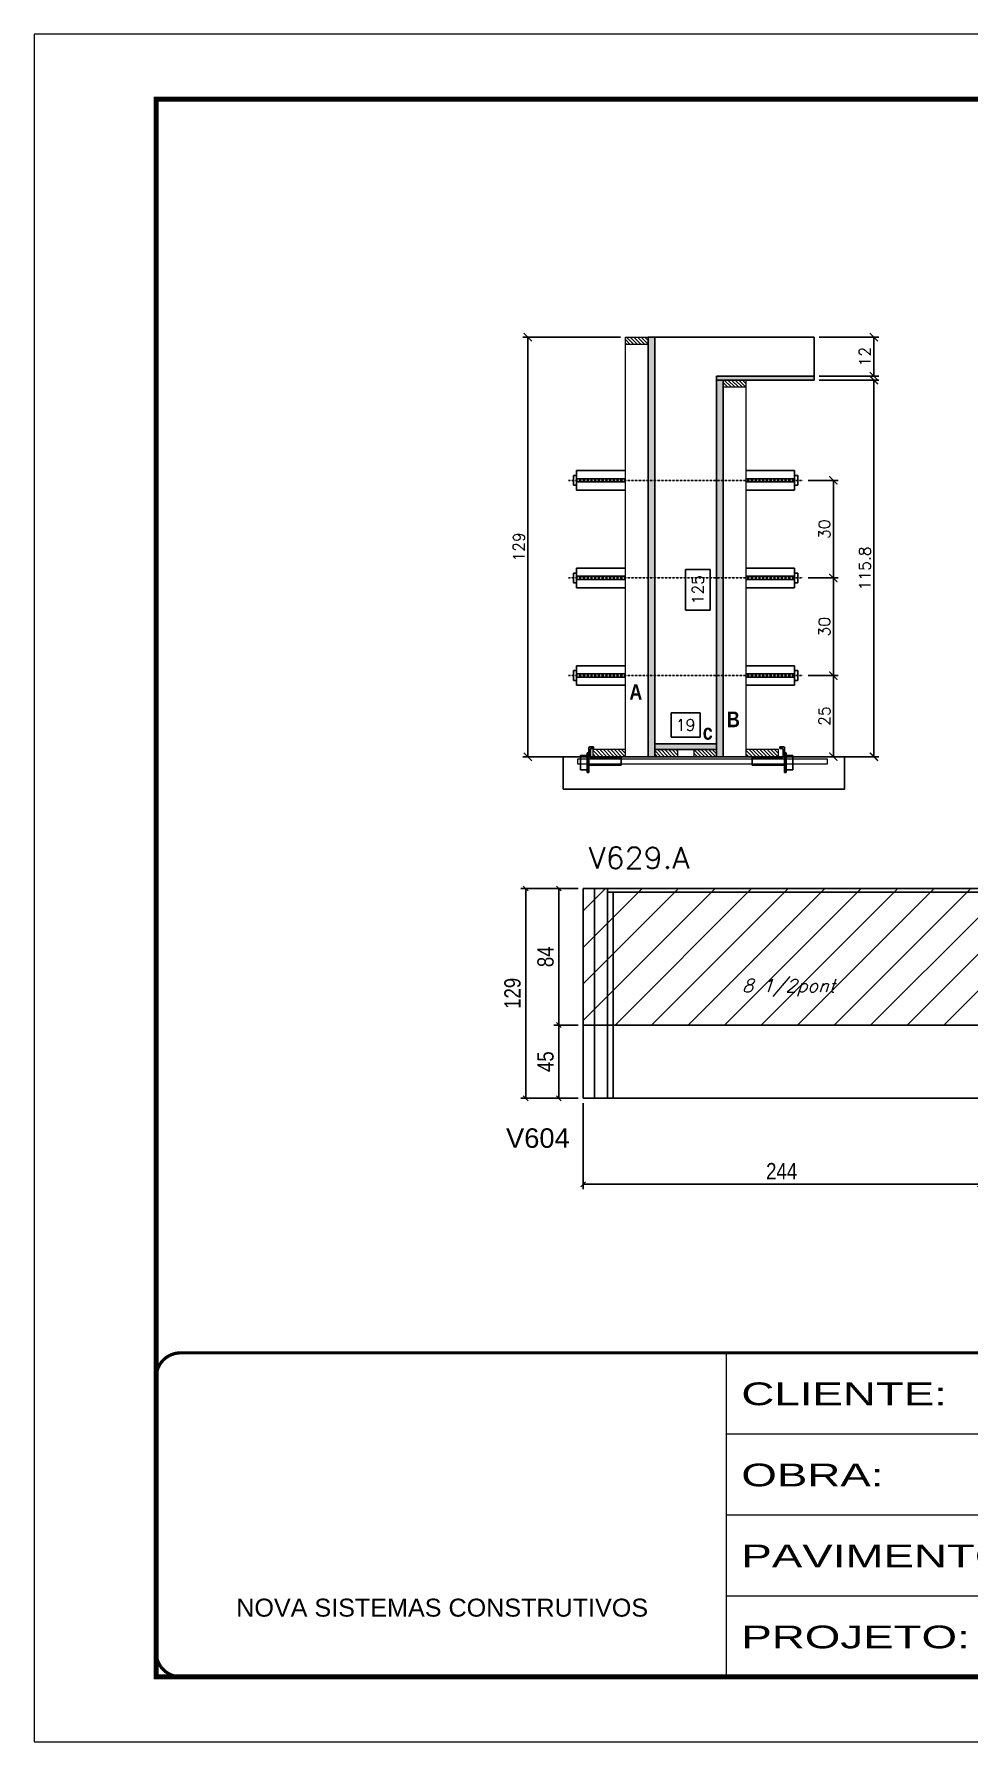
# Model space of a CAD drawing. Extents: x -20960 to -5926, y -2106 to 21915.
# Drawn here: x -10622 to -10047, y 11677 to 12727 of the extents above; entities that cross this region are included whole.
import ezdxf

# ---------------------------------------------------------------- set-up
doc = ezdxf.new("R2010")
doc.units = 0
for name, pattern in [('CONTINUO', [0]), ('DASHED', [0.75, 0.5, -0.25]), ('HIDDEN', [0.375, 0.25, -0.125])]:
    doc.linetypes.add(name, pattern=pattern)
for name, color, linetype in [('5', 5, 'Continuous'), ('barrote', 251, 'Continuous'), ('COTA', 241, 'Continuous'), ('Cota Seção (2x)', 4, 'Continuous'), ('detalhes', 4, 'Continuous'), ('Painéis', 200, 'Continuous'), ('presilha', 1, 'Continuous'), ('Reaproveitamento', 251, 'Continuous'), ('SARR_2.2x7', 40, 'Continuous'), ('SARR_3.5x7', 81, 'Continuous'), ('TENSOR', 3, 'Continuous'), ('texto', 7, 'Continuous')]:
    doc.layers.add(name, color=color, linetype=linetype)
for name, color, linetype, lineweight in [('CONCRETO', 251, 'Continuous', 25), ('Folhas', 255, 'Continuous', 9), ('Hachura', 251, 'Continuous', 9), ('Madeira', 126, 'Continuous', 18), ('SARRAFO DE PRESSAO', 251, 'DASHED', 9), ('SCO-___-LAJ', 2, 'Continuous', 0), ('Texto Seção', 7, 'Continuous', 15)]:
    doc.layers.add(name, color=color, linetype=linetype, lineweight=lineweight)
doc.styles.add('ARIAL', font='arial.ttf')
doc.styles.add('COTA TECNICA', font='techl___.ttf', dxfattribs={"height": 10})
doc.styles.add('REGUA-120', font='ROMANS.shx', dxfattribs={"height": 15})
doc.styles.add('Romans', font='romans.shx')
doc.styles.get("Standard").update_dxf_attribs({"font": 'arial.ttf'})
doc.styles.add('TECNICA', font='techb___.ttf', dxfattribs={"height": 10})
doc.styles.add('Tecnologia', font='')
doc.styles.get('Tecnologia').set_extended_font_data('Forgotten Futurist')
doc.dimstyles.new('Cota Seção (2x)', dxfattribs={"dimtxt": 7, "dimasz": 5, "dimexe": 3, "dimexo": 3, "dimgap": 2, "dimtad": 3, "dimdec": 1, "dimlfac": 0.5, "dimzin": 12, "dimdsep": 46, "dimtxsty": 'Romans', "dimblk": 'ARCHTICK', "dimcen": 0, "dimclrd": 4, "dimclre": 4, "dimclrt": 1, "dimadec": 1, "dimazin": 3, "dimtfac": 1, "dimtdec": 1, "dimtmove": 0, "dimatfit": 3, "dimldrblk": 'OBLIQUE', "dimfxl": 1, "dimtolj": 1, "dimtzin": 12, "dimarcsym": 0})
doc.dimstyles.new('Cota Seção interna', dxfattribs={"dimtxt": 7, "dimasz": 6, "dimexe": 0.18, "dimexo": 2, "dimgap": -4, "dimtad": 3, "dimdec": 1, "dimlfac": 0.5, "dimzin": 12, "dimdsep": 46, "dimtxsty": 'Romans', "dimblk": 'ARCHTICK', "dimcen": 0.09, "dimse1": 1, "dimse2": 1, "dimsd1": 1, "dimsd2": 1, "dimclrd": 180, "dimclre": 5, "dimclrt": 1, "dimadec": 0, "dimazin": 3, "dimtfac": 1, "dimtdec": 1, "dimtofl": 0, "dimtmove": 0, "dimatfit": 3, "dimldrblk": 'ARCHTICK', "dimfxl": 1, "dimtolj": 1, "dimtzin": 0, "dimarcsym": 0})
doc.dimstyles.new('PAINEL', dxfattribs={"dimtxt": 10, "dimasz": 3, "dimexe": 3, "dimexo": 3, "dimgap": 3, "dimtad": 1, "dimdec": 1, "dimzin": 12, "dimdsep": 46, "dimtxsty": 'COTA TECNICA', "dimblk1": 'OBLIQUE', "dimblk2": 'OBLIQUE', "dimsah": 1, "dimcen": 0.9, "dimclrd": 4, "dimclre": 4, "dimclrt": 240, "dimadec": 1, "dimazin": 3, "dimtfac": 1, "dimtdec": 1, "dimtmove": 0, "dimatfit": 3, "dimfxl": 1, "dimtolj": 1, "dimtzin": 12, "dimarcsym": 0})

# ---------------------------------------------------------------- blocks, each defined once
blk = doc.blocks.new('9999999999')
at = {"color": 30, "linetype": 'CONTINUO'}
for p, q in [((98564.6, 34230.2), (98564.6, 34429.4)), ((98564.6, 34379.6), (99584, 34379.6)), ((98564.6, 34329.8), (99488, 34329.8)), ((98564.6, 34280), (99488, 34280))]:
    blk.add_line(p, q, dxfattribs=at)
at = {"color": 30, "linetype": 'CONTINUO', "const_width": 2}
blk.add_lwpolyline([(99584, 34230.2), (99584, 34414.4, 0.414214), (99569, 34429.4), (98229, 34429.4, 0.414214), (98214, 34414.4), (98214, 34245.2, 0.414214), (98229, 34230.2), (99584, 34230.2)], format="xyb", dxfattribs=at)
at = {"layer": 'Folhas'}
blk.add_lwpolyline([(98139, 34190.2), (99624, 34190.2), (99624, 35240.2), (98139, 35240.2)], close=True, dxfattribs=at)
at = {"layer": 'Folhas', "color": 30, "const_width": 3}
blk.add_lwpolyline([(98214, 34230.2), (99584, 34230.2), (99584, 35200.2), (98214, 35200.2)], close=True, dxfattribs=at)
at = {"color": 7, "linetype": 'Continuous', "ltscale": 5, "style": 'ARIAL'}
blk.add_text('NOVA SISTEMAS CONSTRUTIVOS', height=11.059, dxfattribs=at).set_placement((98263.2, 34267.2))
at = {"layer": 'Folhas', "color": 7, "style": 'Tecnologia', "width": 1.5}
for s, p in [('CLIENTE:', (98573.7, 34397.2)), ('OBRA:', (98573.7, 34347.3)), ('PAVIMENTO:', (98573.7, 34297.5)), ('PROJETO:', (98573.7, 34247.7))]:
    blk.add_text(s, height=14, dxfattribs=at).set_placement(p)
blk = doc.blocks.new('_ArchTick')
at = {"color": 0, "linetype": 'ByBlock', "const_width": 0.15}
blk.add_lwpolyline([(-0.5, -0.5), (0.5, 0.5)], dxfattribs=at)
blk = doc.blocks.new('*D1003')
at = {"layer": 'COTA', "color": 4, "lineweight": -2, "transparency": 16777216}
for p, q in [((-10139.5, 12514.1), (-10102.8, 12514.1)), ((-10105.8, 12282.5), (-10105.8, 12514.1)), ((-10157.1, 12282.5), (-10102.8, 12282.5))]:
    blk.add_line(p, q, dxfattribs=at)
at = {"layer": 'Defpoints', "color": 0, "transparency": 16777216}
for p in [(-10142.5, 12514.1), (-10105.8, 12514.1), (-10160.1, 12282.5)]:
    blk.add_point(p, dxfattribs=at)
at = {"layer": 'COTA', "color": 4, "lineweight": -2, "transparency": 16777216, "xscale": 5, "yscale": 5, "zscale": 5}
for p, rotation in [((-10105.8, 12514.1), 90), ((-10105.8, 12282.5), 270)]:
    blk.add_blockref('_ArchTick', p, dxfattribs=dict(at, rotation=rotation))
at = {"layer": 'COTA', "color": 1, "transparency": 16777216, "insert": (-10111.3, 12398.3), "char_height": 7, "attachment_point": 5, "rotation": 90, "style": 'Romans'}
blk.add_mtext('\\A1;115.8', dxfattribs=at)
blk = doc.blocks.new('_Oblique')
at = {"color": 0, "linetype": 'ByBlock', "lineweight": -2}
blk.add_line((-0.5, -0.5), (0.5, 0.5), dxfattribs=at)
blk = doc.blocks.new('*D1004')
at = {"layer": 'COTA', "color": 4, "lineweight": -2, "transparency": 16777216}
for p, q in [((-10139.5, 12540.5), (-10102.8, 12540.5)), ((-10105.8, 12516.5), (-10105.8, 12540.5)), ((-10139.5, 12516.5), (-10102.8, 12516.5))]:
    blk.add_line(p, q, dxfattribs=at)
at = {"layer": 'Defpoints', "color": 0, "transparency": 16777216}
for p in [(-10142.5, 12540.5), (-10105.8, 12540.5), (-10142.5, 12516.5)]:
    blk.add_point(p, dxfattribs=at)
at = {"layer": 'COTA', "color": 4, "lineweight": -2, "transparency": 16777216, "xscale": 5, "yscale": 5, "zscale": 5}
for p, rotation in [((-10105.8, 12540.5), 90), ((-10105.8, 12516.5), 270)]:
    blk.add_blockref('_ArchTick', p, dxfattribs=dict(at, rotation=rotation))
at = {"layer": 'COTA', "color": 1, "transparency": 16777216, "insert": (-10111.3, 12528.5), "char_height": 7, "attachment_point": 5, "rotation": 90, "style": 'Romans'}
blk.add_mtext('\\A1;12', dxfattribs=at)
blk = doc.blocks.new('*D1005')
at = {"layer": 'Cota Seção (2x)', "color": 180, "lineweight": -2, "transparency": 16777216}
for p, q in [((-10206.5, 12397.7), (-10221.5, 12397.7)), ((-10221.5, 12397.7), (-10221.5, 12372.7)), ((-10206.5, 12372.7), (-10206.5, 12397.7)), ((-10221.5, 12372.7), (-10206.5, 12372.7))]:
    blk.add_line(p, q, dxfattribs=at)
at = {"layer": 'Defpoints', "color": 0, "transparency": 16777216}
for p in [(-10202.5, 12540.5), (-10202.5, 12540.5), (-10202.5, 12290.5)]:
    blk.add_point(p, dxfattribs=at)
at = {"layer": 'Cota Seção (2x)', "color": 1, "transparency": 16777216, "insert": (-10214, 12385.2), "char_height": 7, "attachment_point": 5, "rotation": 90, "style": 'Romans'}
blk.add_mtext('\\A1;125', dxfattribs=at)
blk = doc.blocks.new('PRESILHA METÁLICA 1')
at = {"layer": 'presilha'}
for p, q in [((7.5, 10.6), (7.5, 19.9)), ((12, 21), (8.6, 21)), ((9, 11.6), (9, 18.9)), ((12, 19.5), (9.6, 19.5)), ((12, 21), (12, 19.5)), ((0, 13), (6, 13)), ((0, 13), (0, 0)), ((6, 0), (0, 0)), ((6, 15.5), (7.5, 15.5)), ((6, -2.5), (6, 15.5)), ((6, 13), (6, 0)), ((7.5, 15.5), (7.5, -2.5)), ((37.5, 4.1), (7.5, 4.1)), ((37.5, 11), (9.6, 11)), ((37.5, 11), (37.5, 4.1)), ((7.5, -2.5), (6, -2.5))]:
    blk.add_line(p, q, dxfattribs=at)
for centre, radius, start, end in [((8.6, 19.9), 1.14, 90, 180), ((9.6, 18.9), 0.57, 90, 180), ((9.6, 11.6), 0.57, 180, 270)]:
    blk.add_arc(centre, radius, start, end, dxfattribs=at)
blk = doc.blocks.new('*D1006')
at = {"layer": 'Cota Seção (2x)', "color": 180, "lineweight": -2, "transparency": 16777216}
for p, q in [((-10212.5, 12309.5), (-10230.5, 12309.5)), ((-10230.5, 12309.5), (-10230.5, 12294.5)), ((-10212.5, 12294.5), (-10212.5, 12309.5)), ((-10230.5, 12294.5), (-10212.5, 12294.5))]:
    blk.add_line(p, q, dxfattribs=at)
at = {"layer": 'Defpoints', "color": 0, "transparency": 16777216}
for p in [(-10202.5, 12290.5), (-10240.5, 12282.5), (-10202.5, 12282.5)]:
    blk.add_point(p, dxfattribs=at)
at = {"layer": 'Cota Seção (2x)', "color": 1, "transparency": 16777216, "insert": (-10221.5, 12302), "char_height": 7, "attachment_point": 5, "style": 'Romans'}
blk.add_mtext('\\A1;19', dxfattribs=at)
blk = doc.blocks.new('*D1007')
at = {"layer": 'COTA', "color": 4, "lineweight": -2, "transparency": 16777216}
for p, q in [((-10261.5, 12540.5), (-10321.5, 12540.5)), ((-10318.5, 12540.5), (-10318.5, 12282.5)), ((-10261.5, 12282.5), (-10321.5, 12282.5))]:
    blk.add_line(p, q, dxfattribs=at)
at = {"layer": 'Defpoints', "color": 0, "transparency": 16777216}
for p in [(-10258.5, 12540.5), (-10318.5, 12282.5), (-10258.5, 12282.5)]:
    blk.add_point(p, dxfattribs=at)
at = {"layer": 'COTA', "color": 4, "lineweight": -2, "transparency": 16777216, "xscale": 5, "yscale": 5, "zscale": 5}
for p, rotation in [((-10318.5, 12540.5), 90), ((-10318.5, 12282.5), 270)]:
    blk.add_blockref('_ArchTick', p, dxfattribs=dict(at, rotation=rotation))
at = {"layer": 'COTA', "color": 1, "transparency": 16777216, "insert": (-10324, 12411.5), "char_height": 7, "attachment_point": 5, "rotation": 90, "style": 'Romans'}
blk.add_mtext('\\A1;129', dxfattribs=at)
blk = doc.blocks.new('*D1008')
at = {"layer": 'COTA', "color": 4, "lineweight": -2, "transparency": 16777216}
for p, q in [((-10146.2, 12332.4), (-10127.7, 12332.4)), ((-10130.7, 12332.4), (-10130.7, 12282.5)), ((-10146.2, 12282.5), (-10127.7, 12282.5))]:
    blk.add_line(p, q, dxfattribs=at)
at = {"layer": 'Defpoints', "color": 0, "transparency": 16777216}
for p in [(-10149.2, 12332.4), (-10149.2, 12282.5), (-10130.7, 12282.5)]:
    blk.add_point(p, dxfattribs=at)
at = {"layer": 'COTA', "color": 4, "lineweight": -2, "transparency": 16777216, "xscale": 5, "yscale": 5, "zscale": 5}
for p, rotation in [((-10130.7, 12332.4), 90), ((-10130.7, 12282.5), 270)]:
    blk.add_blockref('_ArchTick', p, dxfattribs=dict(at, rotation=rotation))
at = {"layer": 'COTA', "color": 1, "transparency": 16777216, "insert": (-10136.2, 12307.5), "char_height": 7, "attachment_point": 5, "rotation": 90, "style": 'Romans'}
blk.add_mtext('\\A1;25', dxfattribs=at)
blk = doc.blocks.new('*D979')
at = {"layer": 'COTA', "color": 4, "lineweight": -2, "transparency": 16777216}
for p, q in [((-10146.2, 12392.4), (-10127.7, 12392.4)), ((-10130.7, 12392.4), (-10130.7, 12332.4)), ((-10146.2, 12332.4), (-10127.7, 12332.4))]:
    blk.add_line(p, q, dxfattribs=at)
at = {"layer": 'Defpoints', "color": 0, "transparency": 16777216}
for p in [(-10149.2, 12392.4), (-10149.2, 12332.4), (-10130.7, 12332.4)]:
    blk.add_point(p, dxfattribs=at)
at = {"layer": 'COTA', "color": 4, "lineweight": -2, "transparency": 16777216, "xscale": 5, "yscale": 5, "zscale": 5}
for p, rotation in [((-10130.7, 12392.4), 90), ((-10130.7, 12332.4), 270)]:
    blk.add_blockref('_ArchTick', p, dxfattribs=dict(at, rotation=rotation))
at = {"layer": 'COTA', "color": 1, "transparency": 16777216, "insert": (-10136.2, 12362.4), "char_height": 7, "attachment_point": 5, "rotation": 90, "style": 'Romans'}
blk.add_mtext('\\A1;30', dxfattribs=at)
blk = doc.blocks.new('*D980')
at = {"layer": 'COTA', "color": 4, "lineweight": -2, "transparency": 16777216}
for p, q in [((-10146.2, 12452.4), (-10127.7, 12452.4)), ((-10130.7, 12452.4), (-10130.7, 12392.4)), ((-10146.2, 12392.4), (-10127.7, 12392.4))]:
    blk.add_line(p, q, dxfattribs=at)
at = {"layer": 'Defpoints', "color": 0, "transparency": 16777216}
for p in [(-10149.2, 12452.4), (-10149.2, 12392.4), (-10130.7, 12392.4)]:
    blk.add_point(p, dxfattribs=at)
at = {"layer": 'COTA', "color": 4, "lineweight": -2, "transparency": 16777216, "xscale": 5, "yscale": 5, "zscale": 5}
for p, rotation in [((-10130.7, 12452.4), 90), ((-10130.7, 12392.4), 270)]:
    blk.add_blockref('_ArchTick', p, dxfattribs=dict(at, rotation=rotation))
at = {"layer": 'COTA', "color": 1, "transparency": 16777216, "insert": (-10136.2, 12422.4), "char_height": 7, "attachment_point": 5, "rotation": 90, "style": 'Romans'}
blk.add_mtext('\\A1;30', dxfattribs=at)
blk = doc.blocks.new('*D1017')
at = {"layer": 'COTA', "color": 4, "lineweight": -2, "ltscale": 25, "transparency": 16777216}
for p, q in [((-10287.5, 12201.5), (-10322.8, 12201.5)), ((-10319.8, 12072.5), (-10319.8, 12201.5)), ((-10287.5, 12072.5), (-10322.8, 12072.5))]:
    blk.add_line(p, q, dxfattribs=at)
at = {"layer": 'Defpoints', "color": 0, "ltscale": 25, "transparency": 16777216}
for p in [(-10319.8, 12201.5), (-10284.5, 12201.5), (-10284.5, 12072.5)]:
    blk.add_point(p, dxfattribs=at)
at = {"layer": 'COTA', "color": 4, "lineweight": -2, "ltscale": 25, "transparency": 16777216, "xscale": 3, "yscale": 3, "zscale": 3}
for p, rotation in [((-10319.8, 12201.5), 90), ((-10319.8, 12072.5), 270)]:
    blk.add_blockref('_Oblique', p, dxfattribs=dict(at, rotation=rotation))
at = {"layer": 'COTA', "color": 240, "ltscale": 25, "transparency": 16777216, "insert": (-10327.9, 12137), "char_height": 10, "attachment_point": 5, "rotation": 90, "style": 'COTA TECNICA'}
blk.add_mtext('\\A1;129', dxfattribs=at)
blk = doc.blocks.new('*D1152')
at = {"layer": 'COTA', "color": 4, "lineweight": -2, "ltscale": 25, "transparency": 16777216}
for p, q in [((-10284.5, 12069.5), (-10284.5, 12016.6)), ((-10040.5, 12069.5), (-10040.5, 12016.6)), ((-10284.5, 12019.6), (-10040.5, 12019.6))]:
    blk.add_line(p, q, dxfattribs=at)
at = {"layer": 'Defpoints', "color": 0, "ltscale": 25, "transparency": 16777216}
for p in [(-10284.5, 12072.5), (-10040.5, 12072.5), (-10040.5, 12019.6)]:
    blk.add_point(p, dxfattribs=at)
at = {"layer": 'COTA', "color": 4, "lineweight": -2, "ltscale": 25, "transparency": 16777216, "xscale": 3, "yscale": 3, "zscale": 3, "rotation": 180}
blk.add_blockref('_Oblique', (-10284.5, 12019.6), dxfattribs=at)
at = {"layer": 'COTA', "color": 4, "lineweight": -2, "ltscale": 25, "transparency": 16777216, "xscale": 3, "yscale": 3, "zscale": 3}
blk.add_blockref('_Oblique', (-10040.5, 12019.6), dxfattribs=at)
at = {"layer": 'COTA', "color": 240, "ltscale": 25, "transparency": 16777216, "insert": (-10162.5, 12027.7), "char_height": 10, "attachment_point": 5, "style": 'COTA TECNICA'}
blk.add_mtext('\\A1;244', dxfattribs=at)
blk = doc.blocks.new('*D1160')
at = {"layer": 'COTA', "color": 4, "lineweight": -2, "ltscale": 25, "transparency": 16777216}
for p, q in [((-10287.5, 12201.5), (-10302.5, 12201.5)), ((-10299.5, 12201.5), (-10299.5, 12117.5)), ((-10287.5, 12117.5), (-10302.5, 12117.5))]:
    blk.add_line(p, q, dxfattribs=at)
at = {"layer": 'Defpoints', "color": 0, "ltscale": 25, "transparency": 16777216}
for p in [(-10284.5, 12201.5), (-10299.5, 12117.5), (-10284.5, 12117.5)]:
    blk.add_point(p, dxfattribs=at)
at = {"layer": 'COTA', "color": 4, "lineweight": -2, "ltscale": 25, "transparency": 16777216, "xscale": 3, "yscale": 3, "zscale": 3}
for p, rotation in [((-10299.5, 12201.5), 90), ((-10299.5, 12117.5), 270)]:
    blk.add_blockref('_Oblique', p, dxfattribs=dict(at, rotation=rotation))
at = {"layer": 'COTA', "color": 240, "ltscale": 25, "transparency": 16777216, "insert": (-10307.6, 12159.5), "char_height": 10, "attachment_point": 5, "rotation": 90, "style": 'COTA TECNICA'}
blk.add_mtext('\\A1;84', dxfattribs=at)
blk = doc.blocks.new('*D1161')
at = {"layer": 'COTA', "color": 4, "lineweight": -2, "ltscale": 25, "transparency": 16777216}
for p, q in [((-10287.5, 12117.5), (-10302.5, 12117.5)), ((-10299.5, 12117.5), (-10299.5, 12072.5)), ((-10287.5, 12072.5), (-10302.5, 12072.5))]:
    blk.add_line(p, q, dxfattribs=at)
at = {"layer": 'Defpoints', "color": 0, "ltscale": 25, "transparency": 16777216}
for p in [(-10284.5, 12117.5), (-10299.5, 12072.5), (-10284.5, 12072.5)]:
    blk.add_point(p, dxfattribs=at)
at = {"layer": 'COTA', "color": 4, "lineweight": -2, "ltscale": 25, "transparency": 16777216, "xscale": 3, "yscale": 3, "zscale": 3}
for p, rotation in [((-10299.5, 12117.5), 90), ((-10299.5, 12072.5), 270)]:
    blk.add_blockref('_Oblique', p, dxfattribs=dict(at, rotation=rotation))
at = {"layer": 'COTA', "color": 240, "ltscale": 25, "transparency": 16777216, "insert": (-10307.6, 12095), "char_height": 10, "attachment_point": 5, "rotation": 90, "style": 'COTA TECNICA'}
blk.add_mtext('\\A1;45', dxfattribs=at)

msp = doc.modelspace()

# ---------------------------------------------------------------- hatches: boundary and pattern name
at = {"layer": 'Hachura'}
h = msp.add_hatch(dxfattribs=at)
h.set_pattern_fill('ANSI31', color=256, scale=0.5, angle=270, style=0)
h.set_pattern_definition([(315, (12631.5462, 4232.8258), (1.12253202, 1.12253202), [])])
h.paths.add_polyline_path([(-10258.51, 12536.07), (-10258.51, 12540.47), (-10244.51, 12540.47), (-10244.51, 12536.07)])
h = msp.add_hatch(color=256, dxfattribs=at)
h.dxf.hatch_style = 1
h.paths.add_polyline_path([(-10240.51, 12540.47), (-10244.51, 12540.47), (-10244.51, 12282.47), (-10240.51, 12282.47)])
h = msp.add_hatch(color=256, dxfattribs=at)
h.dxf.hatch_style = 1
h.paths.add_polyline_path([(-10202.51, 12514.07), (-10202.51, 12516.47), (-10142.51, 12516.47), (-10142.51, 12514.07)])
h = msp.add_hatch(color=256, dxfattribs=at)
h.dxf.hatch_style = 1
h.paths.add_polyline_path([(-10198.51, 12514.07), (-10202.51, 12514.07), (-10202.51, 12282.47), (-10198.51, 12282.47)])
h = msp.add_hatch(dxfattribs=at)
h.set_pattern_fill('ANSI31', color=256, scale=0.5, angle=270, style=0)
h.set_pattern_definition([(315, (12691.5462, 4206.4258), (1.12253202, 1.12253202), [])])
h.paths.add_polyline_path([(-10198.51, 12509.67), (-10198.51, 12514.07), (-10184.51, 12514.07), (-10184.51, 12509.67)])
h = msp.add_hatch(dxfattribs=at)
h.set_pattern_fill('ANSI31', color=256, scale=0.5, angle=270, style=0)
h.set_pattern_definition([(315, (12597.5462, 4052.8258), (1.12253202, 1.12253202), [])])
h.paths.add_polyline_path([(-10258.51, 12282.47), (-10258.51, 12286.87), (-10278.51, 12286.87), (-10278.51, 12282.47)])
h = msp.add_hatch(color=256, dxfattribs=at)
h.dxf.hatch_style = 1
h.paths.add_polyline_path([(-10240.51, 12286.87), (-10240.51, 12290.47), (-10202.51, 12290.47), (-10202.51, 12286.87)])
h = msp.add_hatch(dxfattribs=at)
h.set_pattern_fill('ANSI31', color=256, scale=0.5, angle=270, style=0)
h.set_pattern_definition([(315, (12700.3483, 4052.8258), (1.12253202, 1.12253202), [])])
h.paths.add_polyline_path([(-10240.51, 12282.47), (-10240.51, 12286.87), (-10226.51, 12286.87), (-10226.51, 12282.47)])
h = msp.add_hatch(dxfattribs=at)
h.set_pattern_fill('ANSI31', color=256, scale=0.5, angle=270, style=0)
h.set_pattern_definition([(315, (12700.3462, 4052.8258), (1.12253202, 1.12253202), [])])
h.paths.add_polyline_path([(-10202.51, 12282.47), (-10202.51, 12286.87), (-10216.51, 12286.87), (-10216.51, 12282.47)])
h = msp.add_hatch(dxfattribs=at)
h.set_pattern_fill('ANSI31', color=256, scale=0.5, angle=270, style=0)
h.set_pattern_definition([(315, (12691.5462, 4052.8258), (1.12253202, 1.12253202), [])])
h.paths.add_polyline_path([(-10164.51, 12282.47), (-10164.51, 12286.87), (-10184.51, 12286.87), (-10184.51, 12282.47)])
at = {"layer": 'Reaproveitamento'}
h = msp.add_hatch(dxfattribs=at)
h.set_pattern_fill('ANSI31', color=256, scale=5)
h.set_pattern_definition([(45, (-13.5, -4594.3), (-11.22532, 11.22532), [])])
h.paths.add_polyline_path([(-10040.5, 12117.48), (-10040.5, 12201.48), (-10284.5, 12201.48), (-10284.5, 12117.48)])

# ---------------------------------------------------------------- linework, layer by layer
at = {"ltscale": 3}
for p, q in [((-10290.51, 12455.44), (-10290.51, 12449.44)), ((-10288.51, 12455.44), (-10290.51, 12455.44)), ((-10288.51, 12458.44), (-10288.51, 12446.44)), ((-10288.51, 12458.44), (-10258.51, 12458.44)), ((-10258.51, 12453.44), (-10288.51, 12453.44)), ((-10154.51, 12458.44), (-10184.51, 12458.44)), ((-10184.51, 12453.44), (-10154.51, 12453.44)), ((-10154.51, 12458.44), (-10154.51, 12446.44)), ((-10152.51, 12455.44), (-10154.51, 12455.44)), ((-10152.51, 12455.44), (-10152.51, 12449.44)), ((-10288.51, 12449.44), (-10290.51, 12449.44)), ((-10258.51, 12451.44), (-10288.51, 12451.44)), ((-10288.51, 12446.44), (-10258.51, 12446.44)), ((-10184.51, 12451.44), (-10154.51, 12451.44)), ((-10154.51, 12446.44), (-10184.51, 12446.44)), ((-10154.51, 12449.44), (-10152.51, 12449.44)), ((-10290.51, 12395.44), (-10290.51, 12389.44)), ((-10288.51, 12395.44), (-10290.51, 12395.44)), ((-10288.51, 12398.44), (-10288.51, 12386.44)), ((-10288.51, 12398.44), (-10258.51, 12398.44)), ((-10258.51, 12393.44), (-10288.51, 12393.44)), ((-10258.51, 12391.44), (-10288.51, 12391.44)), ((-10154.51, 12398.44), (-10184.51, 12398.44)), ((-10184.51, 12393.44), (-10154.51, 12393.44)), ((-10184.51, 12391.44), (-10154.51, 12391.44)), ((-10154.51, 12398.44), (-10154.51, 12386.44)), ((-10152.51, 12395.44), (-10154.51, 12395.44)), ((-10152.51, 12395.44), (-10152.51, 12389.44)), ((-10288.51, 12389.44), (-10290.51, 12389.44)), ((-10288.51, 12386.44), (-10258.51, 12386.44)), ((-10154.51, 12386.44), (-10184.51, 12386.44)), ((-10154.51, 12389.44), (-10152.51, 12389.44)), ((-10288.51, 12338.44), (-10288.51, 12326.44)), ((-10288.51, 12338.44), (-10258.51, 12338.44)), ((-10154.51, 12338.44), (-10184.51, 12338.44)), ((-10154.51, 12338.44), (-10154.51, 12326.44)), ((-10290.51, 12335.44), (-10290.51, 12329.44)), ((-10288.51, 12335.44), (-10290.51, 12335.44)), ((-10288.51, 12329.44), (-10290.51, 12329.44)), ((-10258.51, 12333.44), (-10288.51, 12333.44)), ((-10258.51, 12331.44), (-10288.51, 12331.44)), ((-10184.51, 12333.44), (-10154.51, 12333.44)), ((-10184.51, 12331.44), (-10154.51, 12331.44)), ((-10152.51, 12335.44), (-10154.51, 12335.44)), ((-10154.51, 12329.44), (-10152.51, 12329.44)), ((-10152.51, 12335.44), (-10152.51, 12329.44)), ((-10288.51, 12326.44), (-10258.51, 12326.44)), ((-10154.51, 12326.44), (-10184.51, 12326.44))]:
    msp.add_line(p, q, dxfattribs=at)
at = {"layer": 'barrote'}
msp.add_lwpolyline([(-10296.88, 12262.47), (-10123.91, 12262.47), (-10123.91, 12282.47), (-10296.88, 12282.47)], close=True, dxfattribs=at)
at = {"layer": 'CONCRETO'}
msp.add_lwpolyline([(-10202.51, 12516.47), (-10142.51, 12516.47), (-10142.51, 12540.47), (-10202.51, 12540.47), (-10202.51, 12540.47), (-10240.51, 12540.47), (-10240.51, 12286.87), (-10240.51, 12286.87), (-10240.51, 12290.47), (-10202.51, 12290.47)], close=True, dxfattribs=at)
at = {"layer": 'Madeira'}
for points in [[(-10258.51, 12536.07), (-10258.51, 12540.47), (-10244.51, 12540.47), (-10244.51, 12536.07)], [(-10258.51, 12540.47), (-10244.51, 12540.47), (-10244.51, 12282.47), (-10258.51, 12282.47)], [(-10198.51, 12509.67), (-10198.51, 12514.07), (-10184.51, 12514.07), (-10184.51, 12509.67)], [(-10198.51, 12514.07), (-10184.51, 12514.07), (-10184.51, 12282.47), (-10198.51, 12282.47)], [(-10258.51, 12282.47), (-10258.51, 12286.87), (-10278.51, 12286.87), (-10278.51, 12282.47)], [(-10240.51, 12282.47), (-10240.51, 12286.87), (-10226.51, 12286.87), (-10226.51, 12282.47)], [(-10202.51, 12282.47), (-10202.51, 12286.87), (-10216.51, 12286.87), (-10216.51, 12282.47)], [(-10164.51, 12282.47), (-10164.51, 12286.87), (-10184.51, 12286.87), (-10184.51, 12282.47)]]:
    msp.add_lwpolyline(points, close=True, dxfattribs=at)
at = {"layer": 'Painéis', "ltscale": 25}
for p, q in [((-9421.5, 12201.48), (-10284.5, 12201.48)), ((-10284.5, 12201.48), (-10284.5, 12072.48)), ((-9796.5, 12117.48), (-10284.5, 12117.48)), ((-10284.5, 12072.48), (-9665.5, 12072.48))]:
    msp.add_line(p, q, dxfattribs=at)
at = {"layer": 'Painéis'}
for points in [[(-10240.51, 12540.47), (-10244.51, 12540.47), (-10244.51, 12282.47), (-10240.51, 12282.47)], [(-10202.51, 12514.07), (-10202.51, 12516.47), (-10142.51, 12516.47), (-10142.51, 12514.07)], [(-10198.51, 12514.07), (-10202.51, 12514.07), (-10202.51, 12282.47), (-10198.51, 12282.47)], [(-10240.51, 12286.87), (-10240.51, 12290.47), (-10202.51, 12290.47), (-10202.51, 12286.87)]]:
    msp.add_lwpolyline(points, close=True, dxfattribs=at)
at = {"layer": 'SARR_2.2x7', "linetype": 'Continuous'}
for p, q in [((-10277.5, 12072.48), (-10277.5, 12201.48)), ((-10040.5, 12199.28), (-10269.5, 12199.28))]:
    msp.add_line(p, q, dxfattribs=at)
at = {"layer": 'SARR_3.5x7'}
for p, q in [((-10269.5, 12201.48), (-10269.5, 12072.48)), ((-10266, 12199.28), (-10266, 12072.48)), ((-10266, 12072.48), (-10269.5, 12072.48))]:
    msp.add_line(p, q, dxfattribs=at)
at = {"layer": 'SCO-___-LAJ', "color": 1}
msp.add_lwpolyline([(-10287.88, 12281.14), (-10134.57, 12281.14), (-10134.57, 12277.94), (-10287.88, 12277.94)], close=True, dxfattribs=at)
at = {"layer": 'TENSOR', "linetype": 'HIDDEN', "ltscale": 0.5}
for p, q in [((-10293.51, 12452.44), (-10149.21, 12452.44)), ((-10293.51, 12392.44), (-10149.21, 12392.44)), ((-10293.51, 12332.44), (-10149.21, 12332.44))]:
    msp.add_line(p, q, dxfattribs=at)

# ---------------------------------------------------------------- block references
at = {"layer": 'presilha', "yscale": 0.6666666666666666, "zscale": 0.6666666666666666}
for p, xscale in [((-10286.09, 12274.5), 0.6666666666666666), ((-10155.65, 12274.5), -0.6666666666666666)]:
    msp.add_blockref('PRESILHA METÁLICA 1', p, dxfattribs=dict(at, xscale=xscale))
at = {"layer": 'SARRAFO DE PRESSAO', "color": 6, "linetype": 'ByBlock'}
msp.add_blockref('9999999999', (-108760.98, -22513.42), dxfattribs=at)

# ---------------------------------------------------------------- texts
at = {"layer": '5', "linetype": 'Continuous'}
msp.add_text('V604', height=12, rotation=0.00004, dxfattribs=at).set_placement((-10331.92, 12042.03))
at = {"layer": 'detalhes', "style": 'TECNICA'}
for s, p in [('A', (-10256.12, 12317.5)), ('B', (-10196.16, 12300.66)), ('c', (-10211, 12292.96))]:
    msp.add_text(s, height=9.6, dxfattribs=at).set_placement(p)
at = {"layer": 'texto', "color": 2, "insert": (-10158.26, 12140.42), "char_height": 8, "attachment_point": 5, "style": 'Romans'}
msp.add_mtext('{\\Q19;\\C256;8 1/2pont}', dxfattribs=at)
at = {"layer": 'Texto Seção', "style": 'REGUA-120', "width": 1.05}
msp.add_text('V629.A', height=13, dxfattribs=at).set_placement((-10281.25, 12213.84))

# ---------------------------------------------------------------- dimensions: what is measured, and where the dimension line sits
at = {"layer": 'COTA'}
for base, p1, p2, picture, middle in [((-10318.49, 12282.47), (-10258.51, 12540.47), (-10258.51, 12282.47), '*D1007', (-10323.99, 12411.47)), ((-10105.8, 12540.47), (-10142.51, 12516.47), (-10142.51, 12540.47), '*D1004', (-10111.3, 12528.47)), ((-10105.8, 12514.07), (-10160.11, 12282.47), (-10142.51, 12514.07), '*D1003', (-10111.3, 12398.27)), ((-10130.66, 12392.44), (-10149.21, 12452.44), (-10149.21, 12392.44), '*D980', (-10136.16, 12422.44)), ((-10130.66, 12332.44), (-10149.21, 12392.44), (-10149.21, 12332.44), '*D979', (-10136.16, 12362.44)), ((-10130.66, 12282.47), (-10149.21, 12332.44), (-10149.21, 12282.47), '*D1008', (-10136.16, 12307.45))]:
    dim = msp.add_linear_dim(base=base, p1=p1, p2=p2, angle=90, dimstyle='Cota Seção (2x)', dxfattribs=at)
    dim.commit()
    dim.dimension.update_dxf_attribs({"geometry": picture, "text_midpoint": middle})
at = {"layer": 'COTA', "ltscale": 25}
for base, p1, p2, picture, middle in [((-10319.78, 12201.48), (-10284.5, 12072.48), (-10284.5, 12201.48), '*D1017', (-10327.87, 12136.98)), ((-10299.49, 12117.48), (-10284.5, 12201.48), (-10284.5, 12117.48), '*D1160', (-10307.58, 12159.48))]:
    dim = msp.add_linear_dim(base=base, p1=p1, p2=p2, angle=90, dimstyle='PAINEL', dxfattribs=at)
    dim.commit()
    dim.dimension.update_dxf_attribs({"geometry": picture, "text_midpoint": middle})
dim = msp.add_linear_dim(base=(-10299.49, 12072.48), p1=(-10284.5, 12117.48), p2=(-10284.5, 12072.48), angle=90, dimstyle='PAINEL', override={"dimtmove": 1}, dxfattribs=at)
dim.commit()
dim.dimension.update_dxf_attribs({"geometry": '*D1161', "text_midpoint": (-10307.6, 12094.98)})
dim = msp.add_linear_dim(base=(-10040.5, 12019.63), p1=(-10284.5, 12072.48), p2=(-10040.5, 12072.48), dimstyle='PAINEL', dxfattribs=at)
dim.commit()
dim.dimension.update_dxf_attribs({"geometry": '*D1152', "text_midpoint": (-10162.5, 12027.71)})
at = {"layer": 'Cota Seção (2x)'}
dim = msp.add_linear_dim(base=(-10202.51, 12540.47), p1=(-10202.51, 12290.47), p2=(-10202.51, 12540.47), angle=90, dimstyle='Cota Seção interna', dxfattribs=at)
dim.commit()
dim.dimension.update_dxf_attribs({"geometry": '*D1005', "text_midpoint": (-10202.51, 12385.19), "dimtype": 160})
dim = msp.add_linear_dim(base=(-10202.51, 12290.47), p1=(-10240.51, 12282.47), p2=(-10202.51, 12282.47), dimstyle='Cota Seção interna', dxfattribs=at)
dim.commit()
dim.dimension.update_dxf_attribs({"geometry": '*D1006', "text_midpoint": (-10221.51, 12290.47), "dimtype": 160})

doc.saveas('drawing.dxf')
